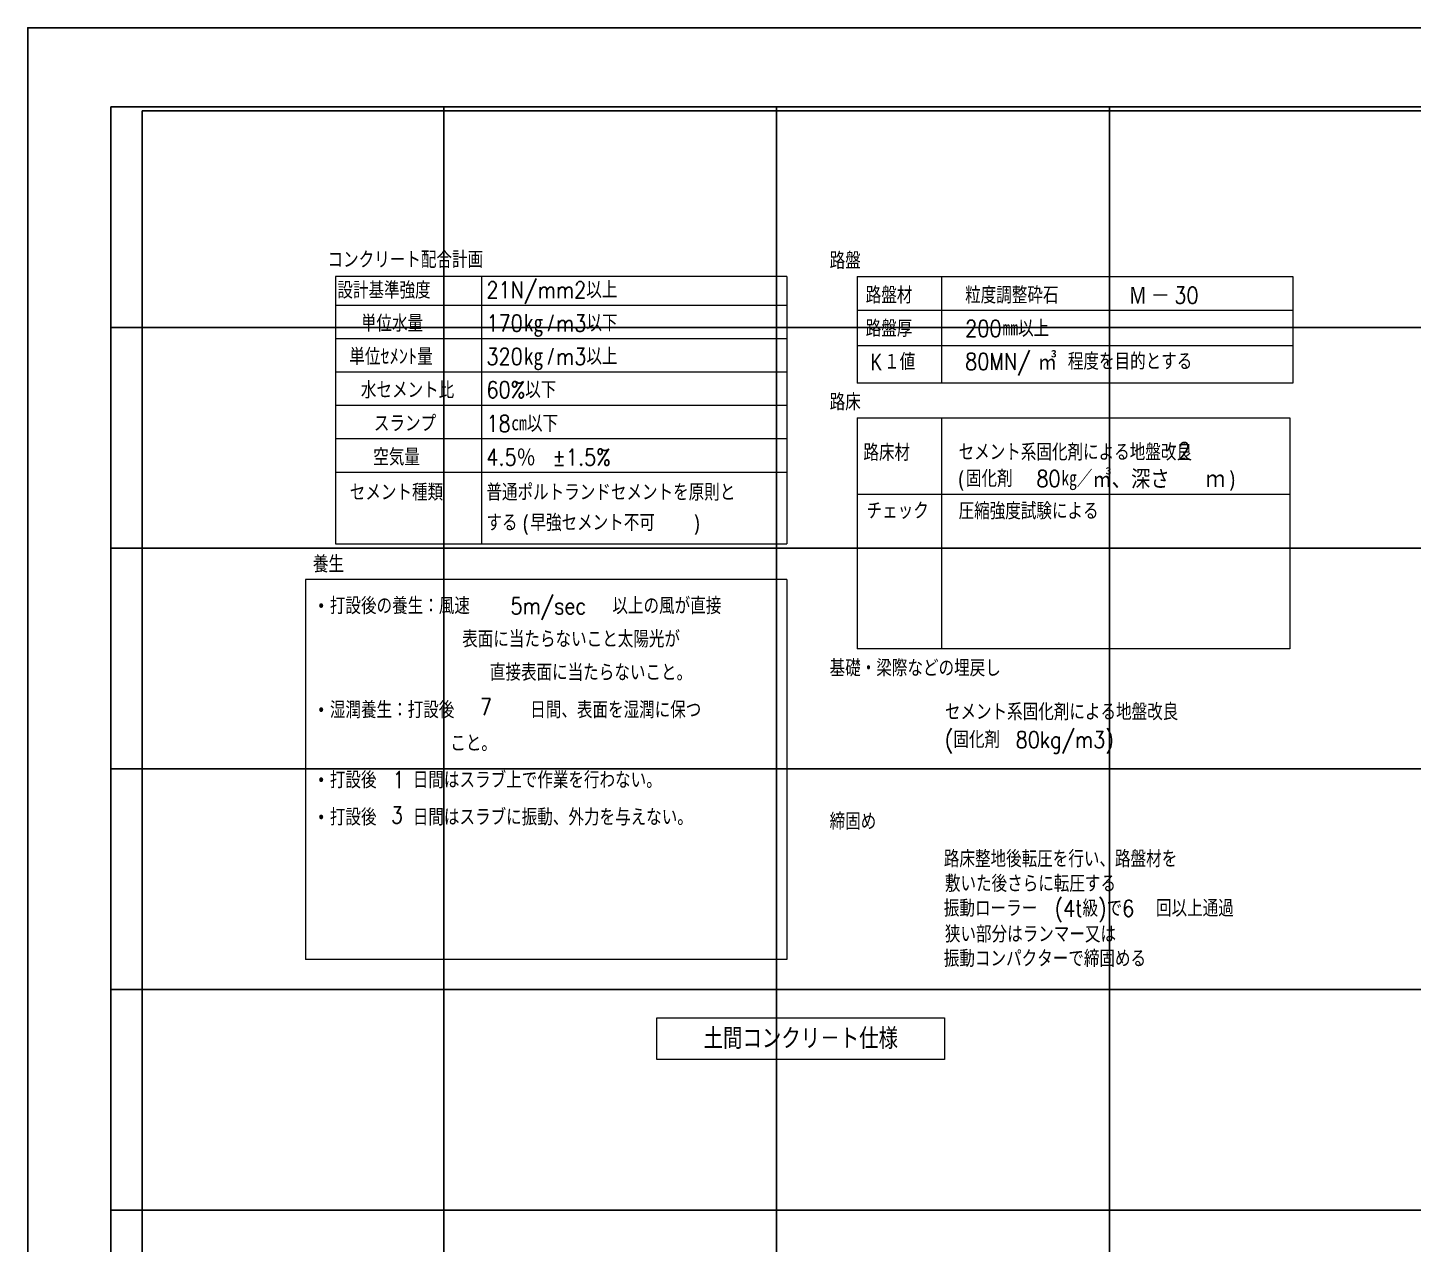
# Model space of a CAD drawing. Extents: x -180000 to 810000, y -1678500 to 210463.
# Drawn here: x 300000 to 383259, y -413057 to -340000 of the extents above; entities that cross this region are included whole.
import ezdxf

# ---------------------------------------------------------------- set-up
doc = ezdxf.new("R2010")
doc.units = 0
doc.header["$MEASUREMENT"] = 0
doc.layers.get('0').update_dxf_attribs({"color": 3, "linetype": 'CONTINUOUS'})
doc.layers.get('Defpoints').update_dxf_attribs({"color": 251, "linetype": 'CONTINUOUS'})
doc.layers.add('1Dot 黒 実線', color=7, linetype='CONTINUOUS', lineweight=5)
doc.layers.add('文字注記', color=7, linetype='CONTINUOUS', lineweight=5)
doc.layers.add('99_レイアウト枠', color=251, linetype='CONTINUOUS', plot=False)
doc.styles.add('DRACAD', font='txt', dxfattribs={"width": 0.85, "bigfont": 'extfont2'})

# ---------------------------------------------------------------- blocks, each defined once
blk = doc.blocks.new('土間スラブ仕様')
at = {"layer": '1Dot 黒 実線'}
for p, q in [((316316.93104, -344732.15833), (313061.69944, -344732.15833)), ((313061.69944, -344732.15833), (313061.69944, -346659.35377)), ((314115.4739, -344732.15833), (314115.4739, -346659.35377)), ((316316.93104, -344732.15833), (316316.93104, -346659.35377)), ((316822.42195, -344732.15839), (316822.42195, -345499.86591)), ((316822.42195, -344732.15839), (319964.01971, -344732.15839)), ((317431.23417, -344732.15839), (317431.23417, -345499.86591)), ((319964.01971, -344732.15839), (319964.01971, -345499.86591)), ((316316.93104, -344940.81724), (313061.69944, -344940.81724)), ((316822.42195, -344976.12026), (319964.01971, -344976.12026)), ((316316.93104, -345180.9569), (313061.69944, -345180.9569)), ((316822.42195, -345228.89492), (319964.01971, -345228.89492)), ((316316.93104, -345421.09655), (313061.69944, -345421.09655)), ((319964.01971, -345499.86591), (316822.42195, -345499.86591)), ((316316.93104, -345661.23621), (313061.69944, -345661.23621)), ((316822.42195, -345751.86582), (319942.29513, -345751.86582)), ((316822.42195, -345751.86582), (316822.42195, -347416.60743)), ((317431.23417, -345751.86582), (317431.23417, -347416.60743)), ((319942.29513, -345751.86582), (319942.29513, -347416.60743)), ((316316.93104, -345901.37586), (313061.69944, -345901.37586)), ((316316.93104, -346144.69492), (313061.69944, -346144.69492)), ((316822.42195, -346300.05162), (319942.29513, -346300.05162)), ((313061.69944, -346659.35377), (316316.93104, -346659.35377)), ((312844.73007, -346915.11791), (312844.73007, -349655.10453)), ((316315.66722, -346915.11791), (312844.73007, -346915.11791)), ((316315.66722, -346915.11791), (316315.66722, -349655.10453)), ((319942.29513, -347416.60743), (316822.42195, -347416.60743)), ((316315.66722, -349655.10453), (312844.73007, -349655.10453))]:
    blk.add_line(p, q, dxfattribs=at)
at = {"layer": 'Defpoints'}
blk.add_lwpolyline([(311666.66623, -343539.13828), (335169.6968, -343539.13828), (335169.6968, -359661.26015), (311666.66623, -359661.26015)], close=True, dxfattribs=at)
at = {"layer": '文字注記', "char_height": 120, "attachment_point": 1, "style": 'DRACAD'}
for s, insert, width in [('コンクリート配合計画', (313004.52998, -344551.81724), 1686.7505), ('路盤', (316625.22284, -344558.06731), 410.464), ('設計基準強度', (313074.95549, -344771.83848), 1231.392), ('21N/', (314149.76159, -344768.70585), 448.945), ('mm2以上', (314520.17825, -344768.70585), 615.696), ('路盤材', (316885.09961, -344807.28551), 615.696), ('粒度調整砕石\u3000', (317601.87595, -344807.28551), 1436.624), ('\\fYu Gothic UI|b0|i0|c128|p50|;M', (318787.20929, -344807.28551), 185.9915), ('\\fYu Gothic UI|b0|i0|c128|p50|;－', (318940.66762, -344807.28551), 205.232), ('30', (319110.00095, -344807.28551), 218.059), ('単位水量', (313244.7692, -345010.90886), 820.928), ('170', (314149.76159, -345008.39324), 327.0885), ('\\fYu Gothic UI|b0|i0|c128|p50|;㎏', (314419.63659, -345008.39324), 205.232), ('\\fYu Gothic UI|b0|i0|c128|p50|;/', (314588.96992, -345008.39324), 76.962), ('m3以下', (314652.46992, -345008.39324), 615.696), ('路盤厚', (316884.84502, -345047.28923), 615.696), ('200', (317601.87595, -345047.28923), 327.0885), ('㎜以上', (317871.75095, -345047.28923), 615.696), ('単位ｾﾒﾝﾄ量', (313161.20193, -345251.04852), 1026.16), ('320', (314149.76159, -345248.68524), 327.0885), ('\\fYu Gothic UI|b0|i0|c128|p50|;㎏', (314419.63659, -345248.68524), 205.232), ('\\fYu Gothic UI|b0|i0|c128|p50|;/', (314588.96992, -345248.68524), 76.962), ('m3以上', (314652.46992, -345248.68524), 615.696), ('\\fYu Gothic UI|b0|i0|c128|p50|;K', (316917.01471, -345287.40757), 121.8565), ('１値', (317017.55638, -345287.40757), 410.464), ('80MN/', (317601.87595, -345284.90557), 634.9365), ('\\fYu Gothic UI|b0|i0|c130|p50|;㎥', (318125.75095, -345284.90557), 205.232), ('程度を目的とする', (318342.70929, -345284.90557), 1443.0375), ('水セメント比', (313244.7692, -345491.18817), 820.928), ('路床', (316625.22284, -345577.77474), 410.464), ('スランプ', (313338.61082, -345732.08777), 602.869), ('18', (314149.76159, -345732.08777), 218.059), ('㎝以下', (314329.67825, -345732.08777), 615.696), ('空気量', (313333.7849, -345974.62557), 615.696), ('4.5', (314149.76159, -345974.62557), 262.9535), ('\\fYu Gothic UI|b0|i0|c128|p50|;％', (314366.71992, -345974.62557), 205.232), (' ±1.5%', (314536.05325, -345974.62557), 628.523), ('路床材', (316868.34562, -345941.44824), 615.696), ('セメント系固化剤による地盤改良', (317554.69812, -345938.56171), 2719.324), (' 2', (319138.128, -345928.46805), 166.751), ('\\fYu Gothic UI|b0|i0|c128|p50|;(', (317554.69812, -346129.02077), 64.135), ('固化剤', (317607.61479, -346129.02077), 615.696), ('80', (318115.61479, -346129.02077), 218.059), ('㎏／\\fYu Gothic UI|b0|i0|c130|p50|;㎥、深さ', (318295.53145, -346129.02077), 1096.7085), ('\\fYu Gothic UI|b0|i0|c128|p50|;ｍ', (319337.98979, -346129.02077), 205.232), ('\\fYu Gothic UI|b0|i0|c128|p50|;)', (319507.32312, -346129.02077), 64.135), ('セメント種類', (313164.63996, -346228.04648), 1019.7465), ('普通ポルトランドセメントを原則と', (314149.76159, -346228.04648), 2655.189), ('チェック', (316891.44533, -346360.93933), 564.388), ('圧縮強度試験による', (317554.69812, -346362.9877), 1699.5775), ('する', (314149.76159, -346446.89543), 320.675), ('\\fYu Gothic UI|b0|i0|c128|p50|;(', (314414.34492, -346446.89543), 64.135), ('早強セメント不可', (314467.26159, -346446.89543), 1430.2105), ('\\fYu Gothic UI|b0|i0|c128|p50|;)', (315647.30325, -346446.89543), 64.135), ('養生', (312898.73762, -346745.56165), 410.464), ('\\fYu Gothic UI|b0|i0|c128|p50|;・', (312888.88682, -347045.97015), 102.616), ('打設後の養生：風速', (313021.17848, -347045.97015), 1808.607), ('5m/sec', (314323.42848, -347045.97015), 660.5905), ('以上の風が直接', (315058.47015, -347045.97015), 1366.0755), ('表面に当たらないこと太陽光が', (313974.98789, -347285.97015), 2494.8515), ('基礎・梁際などの埋戻し', (316624.74257, -347494.51636), 1962.531), ('直接表面に当たらないこと。', (314174.76182, -347525.97015), 2251.1385), ('湿潤養生：打設後', (313021.17848, -347795.82211), 1641.856), ('7', (314103.35469, -347773.40917), 660.5905), ('日間、表面を湿潤に保つ', (314465.80348, -347795.82211), 2045.9065), ('\\fYu Gothic UI|b0|i0|c128|p50|;・', (312888.88682, -347795.82211), 102.616), ('セメント系固化剤による地盤改良\\P(固化剤\u300080kg/m3)', (317455.91919, -347810.05833), 2719.324), ('こと。', (313889.01182, -348035.82211), 416.8775), ('日間はスラブ上で作業を行わない。', (313619.13682, -348301.07807), 2821.94), ('\\fYu Gothic UI|b0|i0|c128|p50|;・', (312888.88682, -348301.07807), 102.616), ('打設後', (313021.17848, -348301.07807), 615.696), ('1', (313473.65129, -348298.64591), 660.5905), ('打設後', (313021.17848, -348568.95378), 615.696), ('3', (313461.32322, -348553.08577), 660.5905), ('日間はスラブに振動、外力を与えない。', (313619.13682, -348568.95378), 3142.615), ('締固め', (316624.74257, -348599.7927), 577.215), ('\\fYu Gothic UI|b0|i0|c128|p50|;・', (312888.88682, -348568.95378), 102.616), ('路床整地後転圧を行い、路盤材を', (317448.3403, -348869.65297), 2866.8345), ('敷いた後さらに転圧する', (317455.91919, -349047.9716), 1917.6365), ('振動ローラー', (317448.3403, -349225.89955), 968.4385), ('(4t級)で6', (318247.38197, -349225.89955), 749.0475621), ('回以上通過', (318978.25697, -349225.89955), 1026.16), ('狭い部分はランマー又は', (317455.91919, -349412.32813), 1917.6365), ('振動コンパクターで締固める', (317448.3403, -349588.04249), 2212.6575)]:
    blk.add_mtext(s, dxfattribs=dict(at, insert=insert, width=width))
at = {"layer": '文字注記', "insert": (314149.76159, -345488.67255), "char_height": 120, "attachment_point": 1, "style": 'DRACAD'}
blk.add_mtext('60%以下', dxfattribs=at)
at = {"layer": '文字注記', "insert": (316416.66831, -350224.41927), "char_height": 150, "width": 1924.05, "attachment_point": 5, "style": 'DRACAD', "bg_fill": 16, "box_fill_scale": 1.5, "bg_fill_color": 257, "bg_fill_transparency": 0}
blk.add_mtext('土間コンクリ－ト仕様', dxfattribs=at)

msp = doc.modelspace()

# ---------------------------------------------------------------- linework, layer by layer
at = {"layer": '99_レイアウト枠'}
for p, q in [((305000, -477250), (305000, -344750)), ((325000, -477250), (325000, -344750)), ((345000, -477250), (345000, -344750)), ((365000, -477250), (365000, -344750)), ((305000, -358000), (505000, -358000)), ((305000, -371250), (505000, -371250)), ((305000, -384500), (505000, -384500)), ((305000, -397750), (505000, -397750)), ((305000, -411000), (505000, -411000))]:
    msp.add_line(p, q, dxfattribs=at)
for points in [[(300000, -488500), (510000, -488500), (510000, -340000), (300000, -340000)], [(305000, -344750), (505000, -344750), (505000, -477250), (305000, -477250)]]:
    msp.add_lwpolyline(points, close=True, dxfattribs=at)

# ---------------------------------------------------------------- block references
at = {"xscale": 8.33333333333333, "yscale": 8.33333333333333, "zscale": 8.33333333333333}
msp.add_blockref('土間スラブ仕様', (-2290352.8, 2517830), dxfattribs=at)

doc.saveas('drawing.dxf')
